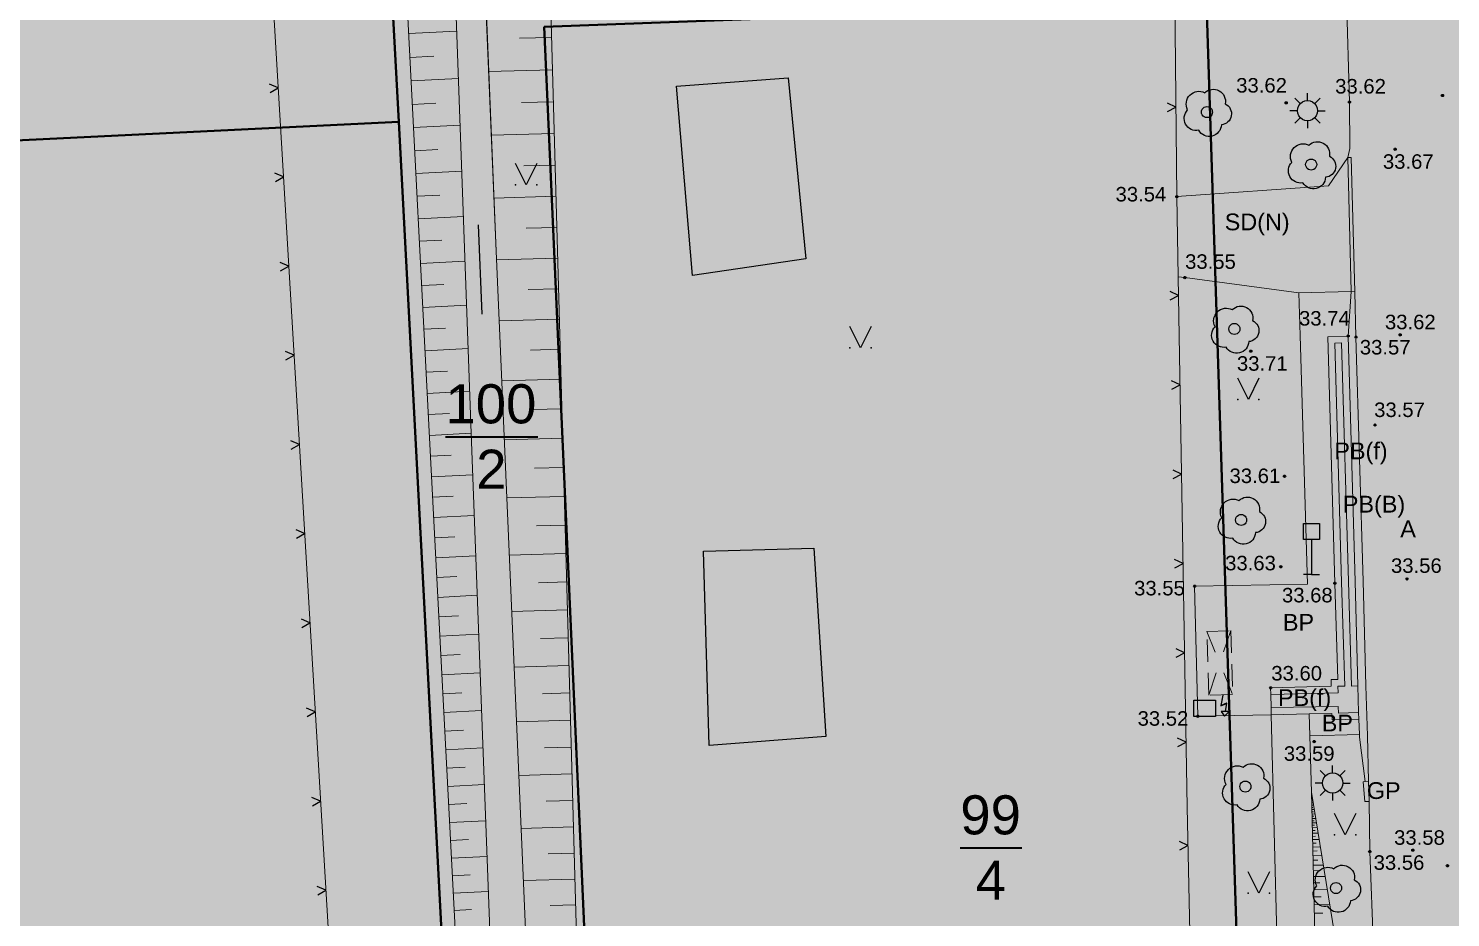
# Model space of a CAD drawing. Header units: metres. Extents: x 363857 to 365179, y 5807840 to 5809004.
# Drawn here: x 364831.9 to 364895.6, y 5808091 to 5808130.8 of the extents above; entities that cross this region are included whole.
import ezdxf

# ---------------------------------------------------------------- set-up
doc = ezdxf.new("R2010")
doc.units = ezdxf.units.M
doc.header["$LTSCALE"] = 0.5
for name, pattern in [('LF11.2', [4, 2, -2]), ('LF11.26', [0]), ('LF11.3', [3, 2, -1])]:
    doc.linetypes.add(name, pattern=pattern)
doc.layers.get('0').update_dxf_attribs({"color": 1, "linetype": 'CONTINUOUS'})
for name, color, linetype in [('Flurstücksgrenze', 5, 'CONTINUOUS'), ('Stk.Bauliche Anlagen', 1, 'CONTINUOUS'), ('Stk.Befestigungsarten', 1, 'CONTINUOUS'), ('Stk.Beleuchtung', 1, 'CONTINUOUS'), ('Stk.Bordsteine', 1, 'CONTINUOUS'), ('Stk.Bäume', 1, 'CONTINUOUS'), ('Stk.Böschungen', 1, 'CONTINUOUS'), ('Stk.Einfriedungen', 1, 'CONTINUOUS'), ('Stk.Gebäude', 202, 'CONTINUOUS'), ('Stk.Geländehöhen', 1, 'CONTINUOUS'), ('Stk.Gewässer', 1, 'CONTINUOUS'), ('Stk.Grünflächen', 1, 'CONTINUOUS'), ('Stk.Stadtmöbel', 1, 'CONTINUOUS'), ('Stk.Stromversorgung', 1, 'CONTINUOUS'), ('Stk.Topografie allgemein', 1, 'CONTINUOUS')]:
    doc.layers.add(name, color=color, linetype=linetype)
doc.styles.add('TA  11.0401.0000', font='Arial.ttf')

# ---------------------------------------------------------------- blocks, each defined once
blk = doc.blocks.new('S11..378')
at = {"color": 0, "lineweight": -2}
blk.add_lwpolyline([(-0.025, 0.05), (0, 0), (0.025, 0.05)], dxfattribs=at)
blk = doc.blocks.new('S11..58', base_point=(-0.15, 0))
at = {"lineweight": -2}
blk.add_hatch(color=0, dxfattribs=at).paths.add_polyline_path([(-0.375, 0), (-0.15, -0.03), (-0.15, 0), (-0.15, 0.03)], flags=0)
at = {"color": 0, "lineweight": -2}
blk.add_lwpolyline([(-0.15, 0), (0.25, 0)], dxfattribs=at)
blk = doc.blocks.new('S11..60')
at = {"color": 0, "lineweight": -2}
for points in [[(0.165, 0.075, -0.7675055), (0.13, -0.115, -0.7475991), (-0.075, -0.165, -0.7388858), (-0.175, 0.02, -0.7315501), (-0.02, 0.175, -0.7388858)], [(0.0433, -0.025, -0.5773503), (-0.0433, -0.025, -0.5773503), (0, 0.05, -0.5773503)]]:
    blk.add_lwpolyline(points, format="xyb", close=True, dxfattribs=at)
blk = doc.blocks.new('S11..146', base_point=(0, 0.25))
at = {"color": 0, "lineweight": -2}
blk.add_lwpolyline([(0.05, 0.35), (0, 0.25), (-0.05, 0.35)], dxfattribs=at)
for p in [(-0.05, 0.25), (0.05, 0.25)]:
    blk.add_point(p, dxfattribs=at)
blk = doc.blocks.new('Geländehöhe')
at = {"color": 0, "lineweight": -2}
for points in [[(0.0087, -0.005, -0.5773503), (-0.0087, -0.005, -0.5773503), (0, 0.01, -0.5773503)], [(0.0043, -0.0025, -0.5773503), (-0.0043, -0.0025, -0.5773503), (0, 0.005, -0.5773503)]]:
    blk.add_lwpolyline(points, format="xyb", close=True, dxfattribs=at)
blk = doc.blocks.new('S11..124')
at = {"color": 0, "lineweight": -2}
for points in [[(0, 0.1), (0, 0.175)], [(-0.1, 0), (-0.175, 0)], [(-0.075, 0.075), (-0.125, 0.125)], [(0.075, 0.075), (0.125, 0.125)], [(0.1, 0), (0.175, 0)], [(-0.075, -0.075), (-0.125, -0.125)], [(0, -0.1), (0, -0.175)], [(0.075, -0.075), (0.125, -0.125)]]:
    blk.add_lwpolyline(points, dxfattribs=at)
blk.add_lwpolyline([(0.0866, -0.05, -0.5773503), (-0.0866, -0.05, -0.5773503), (0, 0.1, -0.5773503)], format="xyb", close=True, dxfattribs=at)
blk = doc.blocks.new('S11..14', base_point=(0, -0.325))
at = {"color": 0, "lineweight": -2}
blk.add_lwpolyline([(0, 0), (-0.075, 0), (-0.075, 0.15), (0.075, 0.15), (0.075, 0)], close=True, dxfattribs=at)
for points in [[(0, 0), (0, -0.325), (0.075, -0.325)], [(0, -0.325), (-0.075, -0.325)]]:
    blk.add_lwpolyline(points, dxfattribs=at)
blk = doc.blocks.new('Schaltschrank mit Blitz')
at = {"lineweight": -2}
blk.add_hatch(color=0, dxfattribs=at).paths.add_polyline_path([(0.3387, -0.045), (0.2746, -0.1092), (0.2292, -0.0454), (0.2809, -0.0446), (0.2999, 0.064), (0.2234, 0.0322), (0.2487, 0.1804), (0.2546, 0.1802), (0.2297, 0.0388), (0.2999, 0.0713), (0.3064, 0.0709), (0.2876, -0.0448)], flags=0)
at = {"color": 0, "lineweight": -2}
for points in [[(-0.15, 0.1125), (0.15, 0.1125), (0.15, -0.1125), (-0.15, -0.1125)], [(0.2546, 0.1802), (0.2487, 0.1804), (0.2234, 0.0322), (0.2999, 0.064), (0.2809, -0.0446), (0.2292, -0.0454), (0.2746, -0.1092), (0.3387, -0.045), (0.2876, -0.0448), (0.3064, 0.0709), (0.2999, 0.0713), (0.2297, 0.0388)]]:
    blk.add_lwpolyline(points, close=True, dxfattribs=at)

msp = doc.modelspace()

# ---------------------------------------------------------------- hatches: boundary and pattern name
at = {"layer": 'Stk.Bauliche Anlagen', "lineweight": 18, "true_color": 0xe5e5e5}
msp.add_hatch(color=254, dxfattribs=at).paths.add_polyline_path([(364885.745, 5808103.85), (364885.831, 5808100.988), (364884.762, 5808100.956), (364884.676, 5808103.818)], flags=0)
at = {"layer": 'Stk.Befestigungsarten', "lineweight": 18}
for points in [[(364899.5785, 5808116.3464), (364900.5466, 5808092.9277), (364901.0526, 5808076.1702, 0.0351452), (364901.4402, 5808072.732, 0.041384), (364902.5078, 5808068.8022), (364892.8625, 5808066.4653, 0.008134), (364892.618, 5808074.06), (364896.648, 5808078.39), (364896.293, 5808095.26), (364896.11, 5808102.108), (364896.06, 5808109.159), (364895.755, 5808120.779), (364895.232, 5808127.815), (364891.064, 5808127.52), (364889.2926, 5808190.4137), (364897.263, 5808187.0591), (364897.8785, 5808173.6299), (364898.2826, 5808165.7396)], [(364891.064, 5808127.52), (364895.232, 5808127.815), (364895.755, 5808120.779), (364896.06, 5808109.159), (364896.11, 5808102.108), (364896.293, 5808095.26), (364896.648, 5808078.39), (364892.618, 5808074.06), (364892.205, 5808087.991), (364891.976, 5808093.955), (364891.951, 5808096.205), (364891.925, 5808097.111), (364891.867, 5808099.132), (364891.806, 5808101.374), (364891.678, 5808106.063), (364891.359, 5808116.996), (364891.307, 5808119.029), (364891.138, 5808125.037), (364890.997, 5808125.033), (364891.087, 5808125.44)]]:
    msp.add_hatch(color=9, dxfattribs=at).paths.add_polyline_path(points, flags=0)
at = {"layer": 'Stk.Befestigungsarten', "lineweight": 18, "true_color": 0xe4d1d1}
msp.add_hatch(color=254, dxfattribs=at).paths.add_polyline_path([(364890.997, 5808125.033), (364891.142, 5808119.043), (364888.803, 5808118.978), (364883.691, 5808119.66), (364883.393, 5808119.696), (364883.331, 5808123.286), (364890.13, 5808123.769)], flags=0)
at = {"layer": 'Stk.Befestigungsarten', "lineweight": 18, "true_color": 0xcdcfbc}
for points in [[(364891.005, 5808117.044), (364890.097, 5808117.007), (364890.414, 5808105.971), (364890.541, 5808101.669), (364890.243, 5808101.661), (364890.241, 5808101.359), (364887.536, 5808101.287), (364887.543, 5808100.989), (364887.563, 5808100.402), (364887.566, 5808100.081), (364884.268, 5808100.017), (364884.13, 5808105.841), (364889.182, 5808105.934), (364888.86, 5808117.066), (364888.803, 5808118.978), (364891.142, 5808119.043)], [(364891.446, 5808101.375), (364891.155, 5808101.369), (364891.017, 5808106.044), (364890.706, 5808116.741), (364890.404, 5808116.72), (364890.709, 5808106.028), (364890.853, 5808101.36), (364890.549, 5808101.359), (364890.556, 5808101.07), (364887.543, 5808100.989), (364887.536, 5808101.287), (364890.241, 5808101.359), (364890.243, 5808101.661), (364890.541, 5808101.669), (364890.414, 5808105.971), (364890.097, 5808117.007), (364891.005, 5808117.044), (364891.318, 5808106.045)], [(364891.446, 5808101.375), (364891.478, 5808100.177), (364890.571, 5808100.155), (364890.556, 5808100.457), (364887.563, 5808100.402), (364887.543, 5808100.989), (364890.556, 5808101.07), (364890.549, 5808101.359), (364890.853, 5808101.36), (364890.709, 5808106.028), (364890.404, 5808116.72), (364890.706, 5808116.741), (364891.017, 5808106.044), (364891.155, 5808101.369)], [(364891.491, 5808099.88), (364890.284, 5808099.854), (364890.27, 5808100.139), (364889.2611, 5808100.122), (364887.566, 5808100.081), (364887.563, 5808100.402), (364890.556, 5808100.457), (364890.571, 5808100.155), (364891.478, 5808100.177)], [(364889.297, 5808099.134), (364889.368, 5808096.618), (364889.586, 5808087.298), (364889.911, 5808074.031), (364890.025, 5808070.004), (364890.12, 5808066.562), (364888.603, 5808066.583, 0.0643648), (364888.314, 5808069.969), (364888.223, 5808074.013), (364887.893, 5808087.141), (364887.566, 5808100.081), (364889.2611, 5808100.122)], [(364889.2611, 5808100.122), (364890.27, 5808100.139), (364890.284, 5808099.854), (364891.491, 5808099.88), (364891.514, 5808099.205), (364889.297, 5808099.134)]]:
    msp.add_hatch(color=9, dxfattribs=at).paths.add_polyline_path(points, flags=0)
at = {"layer": 'Stk.Befestigungsarten', "lineweight": 18, "true_color": 0xfcddb3}
msp.add_hatch(color=41, dxfattribs=at).paths.add_polyline_path([(364891.951, 5808096.205), (364891.753, 5808096.198), (364891.6841, 5808097.0819), (364891.764, 5808097.087), (364891.925, 5808097.111)], flags=0)
at = {"layer": 'Stk.Bordsteine', "lineweight": 18, "true_color": 0xe5e5e5}
for points in [[(364891.307, 5808119.029), (364891.142, 5808119.043), (364890.997, 5808125.033), (364891.138, 5808125.037)], [(364891.764, 5808097.087), (364891.512, 5808099.086), (364891.514, 5808099.205), (364891.491, 5808099.88), (364891.478, 5808100.177), (364891.446, 5808101.375), (364891.318, 5808106.045), (364891.005, 5808117.044), (364891.142, 5808119.043), (364891.307, 5808119.029), (364891.359, 5808116.996), (364891.678, 5808106.063), (364891.806, 5808101.374), (364891.867, 5808099.132), (364891.925, 5808097.111)]]:
    msp.add_hatch(color=254, dxfattribs=at).paths.add_polyline_path(points, flags=0)
at = {"layer": 'Stk.Gebäude', "lineweight": 18, "true_color": 0xffffff}
for points in [[(364865.92, 5808128.6), (364866.71, 5808120.5), (364861.63, 5808119.76), (364860.92, 5808128.24)], [(364867.07, 5808107.54), (364867.61, 5808099.11), (364862.38, 5808098.71), (364862.13, 5808107.41)]]:
    msp.add_hatch(color=7, dxfattribs=at).paths.add_polyline_path(points, flags=0)
at = {"layer": 'Stk.Gebäude', "lineweight": 18, "true_color": 0xb3b3b3}
for points in [[(364865.92, 5808128.6), (364866.71, 5808120.5), (364861.63, 5808119.76), (364860.92, 5808128.24)], [(364867.07, 5808107.54), (364867.61, 5808099.11), (364862.38, 5808098.71), (364862.13, 5808107.41)]]:
    msp.add_hatch(color=253, dxfattribs=at).paths.add_polyline_path(points, flags=0)
at = {"layer": 'Stk.Gewässer', "lineweight": 18, "true_color": 0xe3ffff}
msp.add_hatch(color=7, dxfattribs=at).paths.add_polyline_path([(364853.1771, 5808068.9816), (364852.9554, 5808079.4445), (364851.7211, 5808112.6871), (364850.4575, 5808147.5066), (364849.1959, 5808179.6379), (364848.806, 5808190.2134), (364850.0673, 5808189.9997), (364850.4777, 5808178.5213), (364851.0344, 5808162.9243, -0.0094032), (364851.4292, 5808155.5522), (364852.8407, 5808120.8418), (364854.1785, 5808089.7753), (364854.9509, 5808069.7883), (364854.9481, 5808068.9824), (364853.1947, 5808068.8754)], flags=0)
at = {"layer": 'Stk.Grünflächen', "lineweight": 18, "true_color": 0xe0ffd9}
for points in [[(364787.9804, 5808060.1506), (364783.7944, 5808066.0078), (364783.6743, 5808128.3227), (364775.14, 5808141.991), (364765.749, 5808156.696), (364801.498, 5808181.759), (364815.089, 5808191.211), (364827.72, 5808200.009), (364838.177, 5808210.511), (364846.6192, 5808068.4743), (364846.9628, 5808060.6251), (364793.6193, 5808057.3629)], [(364853.1771, 5808068.9816), (364853.1947, 5808068.8754), (364852.0727, 5808068.807), (364846.6192, 5808068.4743), (364838.177, 5808210.511), (364848.806, 5808190.2134), (364849.1959, 5808179.6379), (364850.4575, 5808147.5066), (364851.7211, 5808112.6871), (364852.9554, 5808079.4445)], [(364883.1362, 5808143.8955), (364883.1013, 5808154.3923), (364882.7186, 5808183.473), (364882.507, 5808196.2735), (364889.2926, 5808190.4137), (364891.064, 5808127.52), (364891.087, 5808125.44), (364890.997, 5808125.033), (364890.13, 5808123.769), (364883.331, 5808123.286)], [(364850.4777, 5808178.5213), (364850.0673, 5808189.9997), (364853.8652, 5808182.4473), (364854.6952, 5808153.1861), (364857.83, 5808069.1582), (364857.0157, 5808069.1085), (364854.9481, 5808068.9824), (364854.9509, 5808069.7883), (364854.1785, 5808089.7753), (364852.8407, 5808120.8418), (364851.4292, 5808155.5522, 0.0094032), (364851.0344, 5808162.9243)], [(364854.6952, 5808153.1861), (364883.1013, 5808154.3923), (364883.1362, 5808143.8955), (364883.331, 5808123.286), (364883.393, 5808119.696), (364883.7939, 5808095.9397), (364884.1727, 5808078.235), (364884.3494, 5808070.776), (364881.3064, 5808070.5904), (364857.83, 5808069.1582)], [(364883.7939, 5808095.9397), (364883.393, 5808119.696), (364883.691, 5808119.66), (364888.803, 5808118.978), (364888.86, 5808117.066), (364889.182, 5808105.934), (364884.13, 5808105.841), (364884.268, 5808100.017)], [(364883.7939, 5808095.9397), (364884.268, 5808100.017), (364887.566, 5808100.081), (364887.893, 5808087.141), (364888.223, 5808074.013), (364888.314, 5808069.969, -0.0643648), (364888.603, 5808066.583), (364884.3494, 5808070.776), (364884.1727, 5808078.235)], [(364891.312, 5808066.547), (364890.12, 5808066.562), (364890.025, 5808070.004), (364889.911, 5808074.031), (364889.586, 5808087.298), (364889.368, 5808096.618), (364889.297, 5808099.134), (364891.514, 5808099.205), (364891.512, 5808099.086), (364891.764, 5808097.087), (364891.6841, 5808097.0819), (364891.753, 5808096.198), (364891.951, 5808096.205), (364891.976, 5808093.955), (364892.205, 5808087.991), (364892.618, 5808074.06, -0.008134), (364892.8625, 5808066.4653)]]:
    msp.add_hatch(color=254, dxfattribs=at).paths.add_polyline_path(points, flags=0)

# ---------------------------------------------------------------- linework, layer by layer
at = {"layer": 'Flurstücksgrenze', "color": 7, "linetype": 'Continuous', "lineweight": 40}
msp.add_line((364848.475, 5808126.642), (364851.93, 5808060.953), dxfattribs=at)
at = {"layer": 'Flurstücksgrenze', "color": 7, "linetype": 'Continuous', "lineweight": 35}
for p, q in [((364850.5612, 5808112.531), (364854.7088, 5808112.531)), ((364873.6295, 5808094.125), (364876.3945, 5808094.125))]:
    msp.add_line(p, q, dxfattribs=at)
at = {"layer": 'Flurstücksgrenze', "color": 7, "linetype": 'Continuous', "lineweight": 40}
for points in [[(364776.896, 5808166.016), (364820.229, 5808200.71), (364835.163, 5808207.46), (364844.13, 5808206.611), (364848.475, 5808126.642), (364799.725, 5808124.265), (364799.32, 5808135.224), (364776.896, 5808166.016)], [(364854.988, 5808130.886), (364884.662, 5808131.999), (364886.865, 5808063.519), (364858.075, 5808061.406), (364854.988, 5808130.886)]]:
    msp.add_lwpolyline(points, close=True, dxfattribs=at)
at = {"layer": 'Stk.Bauliche Anlagen', "color": 7, "linetype": 'LF11.2', "lineweight": 18}
for p, q in [((364884.676, 5808103.818), (364885.831, 5808100.988)), ((364885.745, 5808103.85), (364884.762, 5808100.956))]:
    msp.add_line(p, q, dxfattribs=at)
at = {"layer": 'Stk.Bauliche Anlagen', "color": 7, "linetype": 'LF11.3', "lineweight": 18}
msp.add_lwpolyline([(364885.745, 5808103.85), (364885.831, 5808100.988), (364884.762, 5808100.956), (364884.676, 5808103.818), (364885.745, 5808103.85)], close=True, dxfattribs=at)
at = {"layer": 'Stk.Bordsteine', "color": 7, "linetype": 'Continuous', "lineweight": 18}
for p, q in [((364891.005, 5808117.044, 33.743), (364891.142, 5808119.043, 33.618)), ((364891.307, 5808119.029, 33.587), (364891.142, 5808119.043, 33.618)), ((364891.359, 5808116.996, 33.568), (364891.307, 5808119.029, 33.587)), ((364891.318, 5808106.045, 33.698), (364891.005, 5808117.044, 33.743)), ((364891.678, 5808106.063, 33.522), (364891.359, 5808116.996, 33.568)), ((364891.446, 5808101.375, 33.684), (364891.318, 5808106.045, 33.698)), ((364891.806, 5808101.374, 33.505), (364891.678, 5808106.063, 33.522)), ((364891.446, 5808101.375, 33.684), (364891.478, 5808100.177, 33.681)), ((364891.867, 5808099.132, 33.505), (364891.806, 5808101.374, 33.505)), ((364891.491, 5808099.88, 33.679), (364891.478, 5808100.177, 33.681)), ((364891.491, 5808099.88, 33.679), (364891.514, 5808099.205)), ((364891.514, 5808099.205), (364891.512, 5808099.086, 33.681)), ((364891.925, 5808097.111, 33.505), (364891.867, 5808099.132, 33.505)), ((364891.512, 5808099.086, 33.681), (364891.764, 5808097.087, 33.56)), ((364891.764, 5808097.087, 33.56), (364891.925, 5808097.111, 33.505))]:
    msp.add_line(p, q, dxfattribs=at)
msp.add_polyline3d([(364891.142, 5808119.043, 33.618), (364890.997, 5808125.033, 33.638), (364891.138, 5808125.037, 33.612), (364891.307, 5808119.029, 33.587)], dxfattribs=at)
at = {"layer": 'Stk.Böschungen', "color": 7, "linetype": 'Continuous', "lineweight": 18}
for p, q in [((364852.8407, 5808120.8418), (364851.0344, 5808162.9243)), ((364857.0157, 5808069.1085, 32.746), (364854.6952, 5808153.1861)), ((364850.4575, 5808147.5066), (364851.7211, 5808112.6871)), ((364848.0997, 5808146.683), (364849.8368, 5808112.7612)), ((364854.1785, 5808089.7753), (364852.8407, 5808120.8418)), ((364849.8368, 5808112.7612), (364851.3924, 5808083.0526)), ((364851.7211, 5808112.6871), (364852.9554, 5808079.4445)), ((364890.891, 5808087.263, 33.408), (364889.368, 5808096.618, 33.609)), ((364889.368, 5808096.618, 33.609), (364889.586, 5808087.298, 33.715))]:
    msp.add_line(p, q, dxfattribs=at)
at = {"layer": 'Stk.Böschungen', "color": 7, "linetype": 'Continuous', "lineweight": 9}
for p, q in [((364848.9241, 5808130.5845), (364851.0676, 5808130.6956)), ((364855.3236, 5808130.4161), (364853.8784, 5808130.376)), ((364848.9786, 5808129.5207), (364850.0424, 5808129.5758)), ((364849.0326, 5808128.4647), (364851.1446, 5808128.5741)), ((364855.3635, 5808128.9709), (364852.4952, 5808128.8913)), ((364849.0863, 5808127.4165), (364850.1345, 5808127.4708)), ((364855.4031, 5808127.5367), (364853.9799, 5808127.4972)), ((364849.1396, 5808126.376), (364851.2204, 5808126.4838)), ((364855.4424, 5808126.1135), (364852.6178, 5808126.0352)), ((364849.1925, 5808125.3433), (364850.2252, 5808125.3968)), ((364855.4814, 5808124.7012), (364854.0799, 5808124.6623)), ((364849.245, 5808124.3182), (364851.2952, 5808124.4244)), ((364849.2971, 5808123.3006), (364850.3146, 5808123.3533)), ((364855.52, 5808123.2997), (364852.7385, 5808123.2226)), ((364849.3488, 5808122.2906), (364851.3688, 5808122.3952)), ((364855.5584, 5808121.9089), (364854.1783, 5808121.8706)), ((364849.4002, 5808121.2881), (364850.4027, 5808121.34)), ((364849.4511, 5808120.2929), (364851.4413, 5808120.396)), ((364855.5965, 5808120.5288), (364852.8574, 5808120.4528)), ((364849.5017, 5808119.3051), (364850.4895, 5808119.3563)), ((364855.6343, 5808119.1593), (364854.2754, 5808119.1216)), ((364849.5519, 5808118.3246), (364851.5128, 5808118.4262)), ((364855.6718, 5808117.8003), (364852.9749, 5808117.7255)), ((364849.6017, 5808117.3514), (364850.575, 5808117.4018)), ((364849.6512, 5808116.3853), (364851.5833, 5808116.4854)), ((364855.709, 5808116.4518), (364854.371, 5808116.4147)), ((364849.7003, 5808115.4264), (364850.6592, 5808115.4761)), ((364855.746, 5808115.1138), (364853.0905, 5808115.0401)), ((364849.7491, 5808114.4746), (364851.6527, 5808114.5732)), ((364855.7826, 5808113.786), (364854.4652, 5808113.7495)), ((364849.7974, 5808113.5298), (364850.7422, 5808113.5787)), ((364849.8457, 5808112.5921), (364851.721, 5808112.6892)), ((364855.819, 5808112.4686), (364853.2044, 5808112.396)), ((364849.8944, 5808111.6615), (364850.825, 5808111.7097)), ((364849.9427, 5808110.738), (364851.7899, 5808110.8336)), ((364855.8551, 5808111.1613), (364854.5579, 5808111.1253)), ((364849.9907, 5808109.8214), (364850.9074, 5808109.8688)), ((364855.8909, 5808109.8641), (364853.3165, 5808109.7926)), ((364850.0384, 5808108.9117), (364851.8578, 5808109.0059)), ((364850.0856, 5808108.0089), (364850.9885, 5808108.0556)), ((364855.9264, 5808108.5769), (364854.6492, 5808108.5414)), ((364850.1326, 5808107.1128), (364851.9246, 5808107.2057)), ((364855.9616, 5808107.2996), (364853.4269, 5808107.2293)), ((364850.1791, 5808106.2236), (364851.0684, 5808106.2697)), ((364855.9966, 5808106.0322), (364854.739, 5808105.9974)), ((364850.2253, 5808105.3411), (364851.9905, 5808105.4325)), ((364850.2712, 5808104.4652), (364851.1471, 5808104.5105)), ((364856.0313, 5808104.7746), (364853.5356, 5808104.7054)), ((364850.3167, 5808103.5959), (364852.0553, 5808103.686)), ((364856.0658, 5808103.5268), (364854.8275, 5808103.4924)), ((364850.3619, 5808102.7332), (364851.2246, 5808102.7779)), ((364850.4067, 5808101.877), (364852.1192, 5808101.9657)), ((364856.1, 5808102.2885), (364853.6426, 5808102.2204)), ((364850.4512, 5808101.0272), (364851.301, 5808101.0712)), ((364856.1339, 5808101.0598), (364854.9147, 5808101.026)), ((364850.4954, 5808100.1839), (364852.1821, 5808100.2712)), ((364856.1675, 5808099.8406), (364853.748, 5808099.7735)), ((364850.5392, 5808099.3469), (364851.3762, 5808099.3903)), ((364850.5827, 5808098.5162), (364852.2441, 5808098.6023)), ((364856.2009, 5808098.6308), (364855.0005, 5808098.5976)), ((364850.6259, 5808097.6919), (364851.4503, 5808097.7335)), ((364856.234, 5808097.4304), (364853.8517, 5808097.3643)), ((364850.6687, 5808096.8737), (364852.3052, 5808096.9564)), ((364850.7112, 5808096.0617), (364851.5233, 5808096.1027)), ((364856.2669, 5808096.2392), (364855.0849, 5808096.2064)), ((364889.3699, 5808096.536, 33.61), (364889.3756, 5808096.5361, 33.609)), ((364889.3723, 5808096.436, 33.611), (364889.3975, 5808096.4366, 33.605)), ((364889.3746, 5808096.336, 33.612), (364889.3942, 5808096.3365, 33.608)), ((364889.3769, 5808096.2361, 33.613), (364889.43, 5808096.2373, 33.601)), ((364889.3793, 5808096.1361, 33.614), (364889.4127, 5808096.1369, 33.607)), ((364889.3816, 5808096.0361, 33.616), (364889.4624, 5808096.038, 33.597)), ((364850.7534, 5808095.2558), (364852.3653, 5808095.3373)), ((364889.384, 5808095.9362, 33.617), (364889.4313, 5808095.9373, 33.606)), ((364889.3863, 5808095.8362, 33.618), (364889.4949, 5808095.8388, 33.592)), ((364889.3886, 5808095.7362, 33.619), (364889.4499, 5808095.7377, 33.605)), ((364889.391, 5808095.6362, 33.62), (364889.5273, 5808095.6395, 33.588)), ((364889.3933, 5808095.5363, 33.621), (364889.4684, 5808095.538, 33.604)), ((364889.3956, 5808095.4363, 33.622), (364889.5597, 5808095.4402, 33.584)), ((364889.398, 5808095.3363, 33.624), (364889.487, 5808095.3384, 33.603)), ((364856.2995, 5808095.0573), (364853.9538, 5808094.9922)), ((364889.4003, 5808095.2363, 33.625), (364889.5922, 5808095.2409, 33.579)), ((364889.4027, 5808095.1332, 33.626), (364889.5058, 5808095.1357, 33.602)), ((364889.4053, 5808095.0225, 33.627), (364889.6269, 5808095.0277, 33.575)), ((364889.4081, 5808094.9034, 33.629), (364889.5272, 5808094.9062, 33.6)), ((364889.4111, 5808094.7755, 33.63), (364889.667, 5808094.7816, 33.57)), ((364850.7953, 5808094.456), (364851.5952, 5808094.4965)), ((364889.4143, 5808094.638, 33.632), (364889.5518, 5808094.6413, 33.599)), ((364889.4178, 5808094.4902, 33.633), (364889.7133, 5808094.4973, 33.563)), ((364889.4215, 5808094.3315, 33.635), (364889.5802, 5808094.3352, 33.598)), ((364889.4255, 5808094.1608, 33.637), (364889.7667, 5808094.169, 33.556)), ((364850.8369, 5808093.6623), (364852.4245, 5808093.7425)), ((364856.3319, 5808093.8844), (364855.1681, 5808093.8521)), ((364889.4298, 5808093.9775, 33.639), (364889.6131, 5808093.9819, 33.596)), ((364889.4344, 5808093.7805, 33.641), (364889.8284, 5808093.7899, 33.548)), ((364889.4393, 5808093.5688, 33.644), (364889.651, 5808093.5738, 33.594)), ((364850.8781, 5808092.8745), (364851.6659, 5808092.9143)), ((364889.4446, 5808093.3412, 33.646), (364889.8997, 5808093.3521, 33.539)), ((364889.4504, 5808093.0967, 33.649), (364889.6949, 5808093.1026, 33.591)), ((364889.4565, 5808092.834, 33.652), (364889.982, 5808092.8465, 33.528)), ((364850.919, 5808092.0927), (364852.4828, 5808092.1717)), ((364856.364, 5808092.7206), (364854.0544, 5808092.6566)), ((364889.4631, 5808092.5516, 33.655), (364889.7455, 5808092.5583, 33.589)), ((364889.4702, 5808092.2482, 33.659), (364890.077, 5808092.2627, 33.515)), ((364856.3959, 5808091.5658), (364855.25, 5808091.534)), ((364889.4778, 5808091.9221, 33.662), (364889.8039, 5808091.9299, 33.585)), ((364889.486, 5808091.5717, 33.666), (364890.1868, 5808091.5884, 33.501)), ((364850.9597, 5808091.3168), (364851.7357, 5808091.356)), ((364889.4948, 5808091.1952, 33.671), (364889.8714, 5808091.2042, 33.582))]:
    msp.add_line(p, q, dxfattribs=at)
at = {"layer": 'Stk.Einfriedungen', "color": 7, "linetype": 'LF11.26', "lineweight": 18}
for p, q in [((364883.331, 5808123.286, 33.54), (364883.1362, 5808143.8955)), ((364883.331, 5808123.286, 33.54), (364883.393, 5808119.696)), ((364883.7939, 5808095.9397), (364883.393, 5808119.696)), ((364884.1727, 5808078.235, 33.643), (364883.7939, 5808095.9397))]:
    msp.add_line(p, q, dxfattribs=at)
msp.add_lwpolyline([(364787.9804, 5808060.1506), (364783.7944, 5808066.0078), (364783.6743, 5808128.3227), (364775.14, 5808141.991), (364765.749, 5808156.696), (364801.498, 5808181.759), (364815.089, 5808191.211), (364827.72, 5808200.009), (364838.177, 5808210.511), (364846.6192, 5808068.4743), (364846.9628, 5808060.6251), (364793.6193, 5808057.3629), (364787.9804, 5808060.1506)], close=True, dxfattribs=at)
at = {"layer": 'Stk.Gebäude', "color": 7, "linetype": 'Continuous', "lineweight": 25}
for points in [[(364865.92, 5808128.6), (364866.71, 5808120.5), (364861.63, 5808119.76), (364860.92, 5808128.24), (364865.92, 5808128.6)], [(364867.07, 5808107.54), (364867.61, 5808099.11), (364862.38, 5808098.71), (364862.13, 5808107.41), (364867.07, 5808107.54)]]:
    msp.add_lwpolyline(points, close=True, dxfattribs=at)
at = {"layer": 'Stk.Topografie allgemein', "color": 7, "linetype": 'Continuous', "lineweight": 9}
for p, q in [((364889.2926, 5808190.4137, 34.042), (364891.064, 5808127.52, 33.62)), ((364851.4292, 5808155.5522), (364852.8407, 5808120.8418)), ((364851.7211, 5808112.6871), (364850.4575, 5808147.5066)), ((364891.064, 5808127.52, 33.62), (364891.087, 5808125.44, 33.61)), ((364890.997, 5808125.033, 33.638), (364891.087, 5808125.44, 33.61)), ((364890.997, 5808125.033, 33.638), (364890.13, 5808123.769, 33.622)), ((364890.13, 5808123.769, 33.622), (364883.331, 5808123.286, 33.54)), ((364852.8407, 5808120.8418), (364854.1785, 5808089.7753)), ((364883.393, 5808119.696), (364883.691, 5808119.66, 33.554)), ((364883.691, 5808119.66, 33.554), (364888.803, 5808118.978, 33.564)), ((364891.142, 5808119.043, 33.618), (364888.803, 5808118.978, 33.564)), ((364888.803, 5808118.978, 33.564), (364888.86, 5808117.066, 33.679)), ((364888.86, 5808117.066, 33.679), (364889.182, 5808105.934, 33.641)), ((364890.097, 5808117.007, 33.717), (364891.005, 5808117.044, 33.743)), ((364890.414, 5808105.971, 33.68), (364890.097, 5808117.007, 33.717)), ((364852.9554, 5808079.4445), (364851.7211, 5808112.6871)), ((364889.182, 5808105.934, 33.641), (364884.13, 5808105.841, 33.546)), ((364884.13, 5808105.841, 33.546), (364884.268, 5808100.017, 33.52)), ((364890.541, 5808101.669, 33.675), (364890.414, 5808105.971, 33.68)), ((364887.536, 5808101.287, 33.604), (364890.241, 5808101.359, 33.669)), ((364887.543, 5808100.989, 33.602), (364887.536, 5808101.287, 33.604)), ((364890.241, 5808101.359, 33.669), (364890.243, 5808101.661, 33.665)), ((364890.243, 5808101.661, 33.665), (364890.541, 5808101.669, 33.675)), ((364887.563, 5808100.402, 33.602), (364887.566, 5808100.081, 33.586)), ((364884.268, 5808100.017, 33.52), (364887.566, 5808100.081, 33.586)), ((364887.566, 5808100.081, 33.586), (364889.2611, 5808100.122)), ((364887.566, 5808100.081, 33.586), (364887.893, 5808087.141, 33.681)), ((364889.368, 5808096.618, 33.609), (364889.297, 5808099.134, 33.631)), ((364889.586, 5808087.298, 33.715), (364889.368, 5808096.618, 33.609)), ((364891.925, 5808097.111, 33.505), (364891.951, 5808096.205, 33.515)), ((364891.976, 5808093.955, 33.556), (364891.951, 5808096.205, 33.515)), ((364892.205, 5808087.991, 33.501), (364891.976, 5808093.955, 33.556))]:
    msp.add_line(p, q, dxfattribs=at)
for points in [[(364889.2611, 5808100.122), (364890.27, 5808100.139), (364890.284, 5808099.854), (364891.491, 5808099.88)], [(364891.514, 5808099.205), (364889.297, 5808099.134), (364889.2611, 5808100.122)]]:
    msp.add_lwpolyline(points, dxfattribs=at)
for points in [[(364891.478, 5808100.177, 33.681), (364890.571, 5808100.155, 33.665), (364890.556, 5808100.457, 33.661), (364887.563, 5808100.402, 33.602), (364887.543, 5808100.989, 33.602), (364890.556, 5808101.07, 33.671), (364890.549, 5808101.359, 33.672), (364890.853, 5808101.36, 33.672), (364890.709, 5808106.028, 33.687), (364890.404, 5808116.72, 33.729), (364890.706, 5808116.741, 33.738), (364891.017, 5808106.044, 33.698), (364891.155, 5808101.369, 33.682), (364891.446, 5808101.375, 33.684)], [(364891.951, 5808096.205, 33.515), (364891.753, 5808096.198, 33.538), (364891.6841, 5808097.0819, 33.565), (364891.764, 5808097.087, 33.56)]]:
    msp.add_polyline3d(points, dxfattribs=at)

# ---------------------------------------------------------------- block references
at = {"layer": 'Stk.Beleuchtung', "color": 7, "xscale": 4.5, "yscale": 4.5}
for p in [(364889.185, 5808127.136, 33.642), (364890.313, 5808097.026, 33.463)]:
    msp.add_blockref('S11..124', p, dxfattribs=at)
at = {"layer": 'Stk.Bäume', "color": 7, "xscale": 4.95, "yscale": 4.95}
for p in [(364884.6829, 5808127.0724), (364889.351, 5808124.723, 33.663), (364885.912, 5808117.361, 33.71), (364886.212, 5808108.808, 33.814), (364886.403, 5808096.867, 33.67), (364890.464, 5808092.323, 33.576)]:
    msp.add_blockref('S11..60', p, dxfattribs=at)
at = {"layer": 'Stk.Einfriedungen', "color": 7, "xscale": 7.5, "yscale": 7.5}
for p, rotation in [((364843.0717, 5808128.1598), 93.401), ((364883.2932, 5808127.2858), 90.54199999999999), ((364843.309, 5808124.1668), 93.401), ((364843.5463, 5808120.1738), 93.401), ((364883.4072, 5808118.856), 90.967), ((364843.7837, 5808116.1809), 93.401), ((364883.4747, 5808114.8566), 90.967), ((364844.021, 5808112.1879), 93.401), ((364883.5422, 5808110.8572), 90.967), ((364844.2583, 5808108.195), 93.401), ((364883.6096, 5808106.8577), 90.967), ((364844.4957, 5808104.202), 93.401), ((364883.6771, 5808102.8583), 90.967), ((364844.733, 5808100.2091), 93.401), ((364883.7446, 5808098.8589), 90.967), ((364844.9703, 5808096.2161), 93.401), ((364883.8304, 5808094.2313), 91.226), ((364845.2076, 5808092.2232), 93.401)]:
    msp.add_blockref('S11..378', p, dxfattribs=dict(at, rotation=rotation))
at = {"layer": 'Stk.Geländehöhen', "color": 7, "xscale": 5, "yscale": 5}
for p in [(364895.232, 5808127.815, 33.747), (364888.231, 5808127.486, 33.621), (364891.064, 5808127.52, 33.62), (364893.112, 5808125.408, 33.672), (364883.331, 5808123.286, 33.54), (364883.691, 5808119.66, 33.554), (364891.005, 5808117.044, 33.743), (364891.359, 5808116.996, 33.568), (364893.335, 5808117.099, 33.621), (364886.643, 5808116.367, 33.708), (364892.211, 5808113.058, 33.574), (364888.161, 5808110.765, 33.614), (364887.986, 5808106.711, 33.632), (364893.643, 5808106.165, 33.565), (364884.13, 5808105.841, 33.546), (364890.414, 5808105.971, 33.68), (364887.536, 5808101.287, 33.604), (364884.268, 5808100.017, 33.52), (364889.49, 5808098.881, 33.59), (364893.908, 5808094.021, 33.579), (364891.976, 5808093.955, 33.556), (364895.4537, 5808093.3203, 33.596)]:
    msp.add_blockref('Geländehöhe', p, dxfattribs=at)
at = {"layer": 'Stk.Gewässer', "color": 7, "xscale": 10, "yscale": 10, "rotation": 92.51499999999999}
msp.add_blockref('S11..58', (364852.2152, 5808118.0242), dxfattribs=at)
at = {"layer": 'Stk.Grünflächen', "color": 7, "xscale": 9.53, "yscale": 9.53}
for p in [(364854.1775, 5808123.8118), (364869.1559, 5808116.5169), (364886.5359, 5808114.1982), (364890.8746, 5808094.7035), (364887.0042, 5808092.0901)]:
    msp.add_blockref('S11..146', p, dxfattribs=at)
at = {"layer": 'Stk.Stadtmöbel', "color": 7, "xscale": 4.8, "yscale": 4.8}
msp.add_blockref('S11..14', (364889.362, 5808106.371, 33.646), dxfattribs=at)
at = {"layer": 'Stk.Stromversorgung', "color": 7, "xscale": 3.25, "yscale": 3.25}
msp.add_blockref('Schaltschrank mit Blitz', (364884.579, 5808100.372), dxfattribs=at)

# ---------------------------------------------------------------- texts
at = {"layer": 'Flurstücksgrenze', "color": 7, "lineweight": 35, "char_height": 1.75, "attachment_point": 7, "line_spacing_factor": 0.84, "style": 'TA  11.0401.0000'}
for s, insert in [('100', (364850.5612, 5808113.1085)), ('2', (364851.9438, 5808110.2035)), ('99', (364873.6295, 5808094.7025)), ('4', (364874.3208, 5808091.7975))]:
    msp.add_mtext(s, dxfattribs=dict(at, insert=insert))
at = {"layer": 'Stk.Befestigungsarten', "color": 7, "lineweight": 18, "char_height": 0.75, "attachment_point": 7, "line_spacing_factor": 0.84, "style": 'TA  11.0401.0000'}
for s, insert in [('SD(N)', (364885.4773, 5808121.5531)), ('PB(f)', (364890.3893, 5808111.2998)), ('PB(B)', (364890.7698, 5808108.9134)), ('A', (364893.3433, 5808108.036)), ('BP', (364888.0846, 5808103.8473)), ('PB(f)', (364887.8638, 5808100.2499)), ('BP', (364889.8262, 5808099.3364)), ('GP', (364891.8449, 5808096.3021))]:
    msp.add_mtext(s, dxfattribs=dict(at, insert=insert))
at = {"layer": 'Stk.Geländehöhen', "color": 7, "lineweight": 18, "char_height": 0.65, "attachment_point": 7, "line_spacing_factor": 0.84, "style": 'TA  11.0401.0000'}
for s, insert in [('33.62', (364885.9926, 5808127.9376, 33.621)), ('33.62', (364890.4274, 5808127.8946, 33.62)), ('33.67', (364892.5657, 5808124.5234, 33.672)), ('33.54', (364880.5868, 5808123.0607, 33.54)), ('33.55', (364883.7035, 5808120.0439, 33.554)), ('33.74', (364888.8076, 5808117.5029, 33.743)), ('33.62', (364892.6568, 5808117.3389, 33.621)), ('33.57', (364891.5314, 5808116.2079, 33.568)), ('33.71', (364886.025, 5808115.4803, 33.708)), ('33.57', (364892.1729, 5808113.4077, 33.574)), ('33.61', (364885.693, 5808110.4502, 33.614)), ('33.63', (364885.497, 5808106.5421, 33.632)), ('33.56', (364892.928, 5808106.4279, 33.565)), ('33.55', (364881.4178, 5808105.4195, 33.546)), ('33.68', (364888.0434, 5808105.1059, 33.68)), ('33.60', (364887.5648, 5808101.6082, 33.604)), ('33.52', (364881.5748, 5808099.5836, 33.52)), ('33.59', (364888.1263, 5808098.0108, 33.59)), ('33.58', (364893.0669, 5808094.2507, 33.579)), ('33.56', (364892.1496, 5808093.1306, 33.556))]:
    msp.add_mtext(s, dxfattribs=dict(at, insert=insert))

doc.saveas('drawing.dxf')
